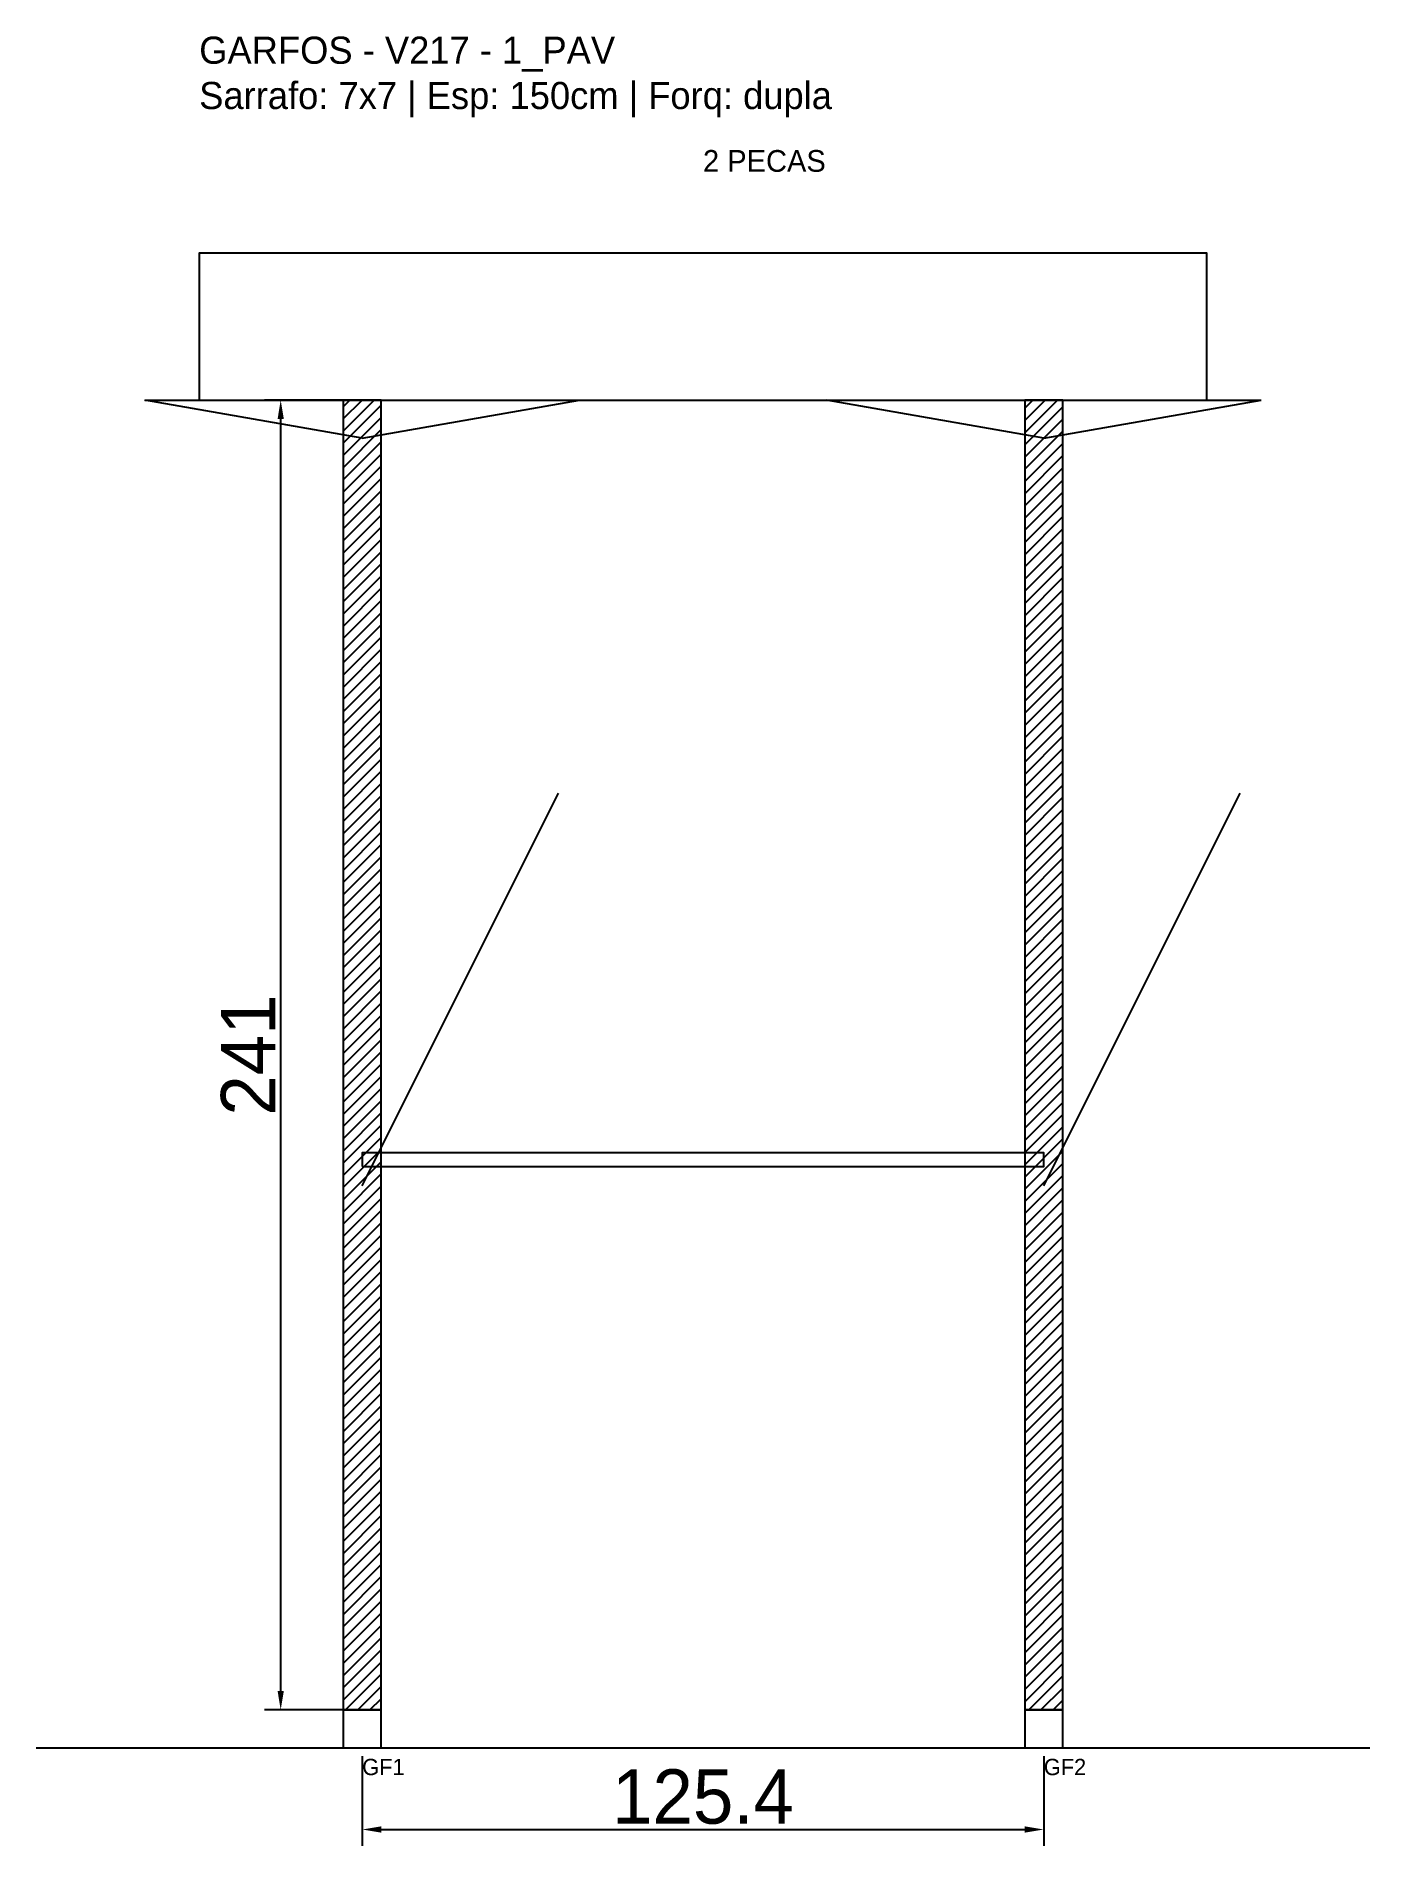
# Model space of a CAD drawing. Header units: metres. Extents: x -30 to 215, y -25 to 308.
import ezdxf

# ---------------------------------------------------------------- set-up
doc = ezdxf.new("R2010")
doc.units = ezdxf.units.M
for name, color, linetype in [('BARRA_ANCORAGEM', 1, 'Continuous'), ('COTA', 241, 'Continuous'), ('GARFOS OK', 3, 'Continuous'), ('NOME DA VIGA', 6, 'Continuous'), ('SARR_7x7', 40, 'Continuous'), ('TIRAS REESCORAMENTO', 252, 'Continuous'), ('VIGAS', 3, 'Continuous')]:
    doc.layers.add(name, color=color, linetype=linetype)
doc.dimstyles.new('EZ DXF', dxfattribs={"dimtxt": 10, "dimasz": 3.5, "dimexe": 3, "dimexo": 1.5, "dimgap": 1, "dimtad": 1, "dimdec": 1, "dimdsep": 46, "dimcen": 2.5, "dimazin": 3, "dimtfac": 1, "dimtmove": 0, "dimatfit": 3})

msp = doc.modelspace()

# ---------------------------------------------------------------- hatches: boundary and pattern name
at = {"layer": 'COTA'}
h = msp.add_hatch(dxfattribs=at)
h.set_pattern_fill('ANSI31', scale=0.5)
h.paths.add_polyline_path([(26.5, 0), (33.5, 0), (33.5, 241), (26.5, 241)])
h = msp.add_hatch(dxfattribs=at)
h.set_pattern_fill('ANSI31', scale=0.5)
h.paths.add_polyline_path([(151.933381, 0), (158.933381, 0), (158.933381, 241), (151.933381, 241)])

# ---------------------------------------------------------------- linework, layer by layer
at = {"layer": 'BARRA_ANCORAGEM'}
for p, q in [((30, 96.4), (66.15, 168.7)), ((155.433381, 96.4), (191.583381, 168.7))]:
    msp.add_line(p, q, dxfattribs=at)
at = {"layer": 'GARFOS OK'}
for p, q in [((30, 234), (-10, 241)), ((-10, 241), (70, 241)), ((30, 234), (70, 241)), ((155.433381, 234), (115.433381, 241)), ((115.433381, 241), (195.433381, 241)), ((155.433381, 234), (195.433381, 241))]:
    msp.add_line(p, q, dxfattribs=at)
at = {"layer": 'GARFOS OK', "linetype": 'CONTINUOUS'}
msp.add_line((-30, -7), (215.433381, -7), dxfattribs=at)
at = {"layer": 'GARFOS OK'}
for points in [[(26.5, 0), (33.5, 0), (33.5, 241), (26.5, 241), (26.5, 0)], [(151.933381, 0), (158.933381, 0), (158.933381, 241), (151.933381, 241), (151.933381, 0)]]:
    msp.add_lwpolyline(points, dxfattribs=at)
at = {"layer": 'SARR_7x7'}
for points in [[(26.5, -7), (33.5, -7), (33.5, 0), (26.5, 0), (26.5, -7)], [(151.933381, -7), (158.933381, -7), (158.933381, 0), (151.933381, 0), (151.933381, -7)]]:
    msp.add_lwpolyline(points, dxfattribs=at)
at = {"layer": 'TIRAS REESCORAMENTO'}
msp.add_lwpolyline([(30, 100), (155.433381, 100), (155.433381, 102.5), (30, 102.5), (30, 100)], dxfattribs=at)
at = {"layer": 'VIGAS'}
msp.add_lwpolyline([(0, 241), (185.433381, 241), (185.433381, 268), (0, 268), (0, 241)], dxfattribs=at)

# ---------------------------------------------------------------- texts
at = {"layer": 'NOME DA VIGA'}
for s, height, p in [('2 PECAS', 4, (92.716691, 283)), ('GF1', 3, (30, -12)), ('GF2', 3, (155.433381, -12))]:
    msp.add_text(s, height=height, dxfattribs=at).set_placement(p)
at = {"layer": 'NOME DA VIGA', "insert": (0, 293), "char_height": 5, "attachment_point": 7}
msp.add_mtext('GARFOS - V217 - 1_PAV\\PSarrafo: 7x7 | Esp: 150cm | Forq: dupla', dxfattribs=at)

# ---------------------------------------------------------------- dimensions: what is measured, and where the dimension line sits
at = {"layer": 'COTA'}
msp.add_linear_dim(base=(15, 0), p1=(30, 0), p2=(30, 241), angle=90, dimstyle='EZ DXF', dxfattribs=at).render()
msp.add_linear_dim(base=(30, -22), p1=(30, -7), p2=(155.433381, -7), dimstyle='EZ DXF', dxfattribs=at).render()

doc.saveas('drawing.dxf')
